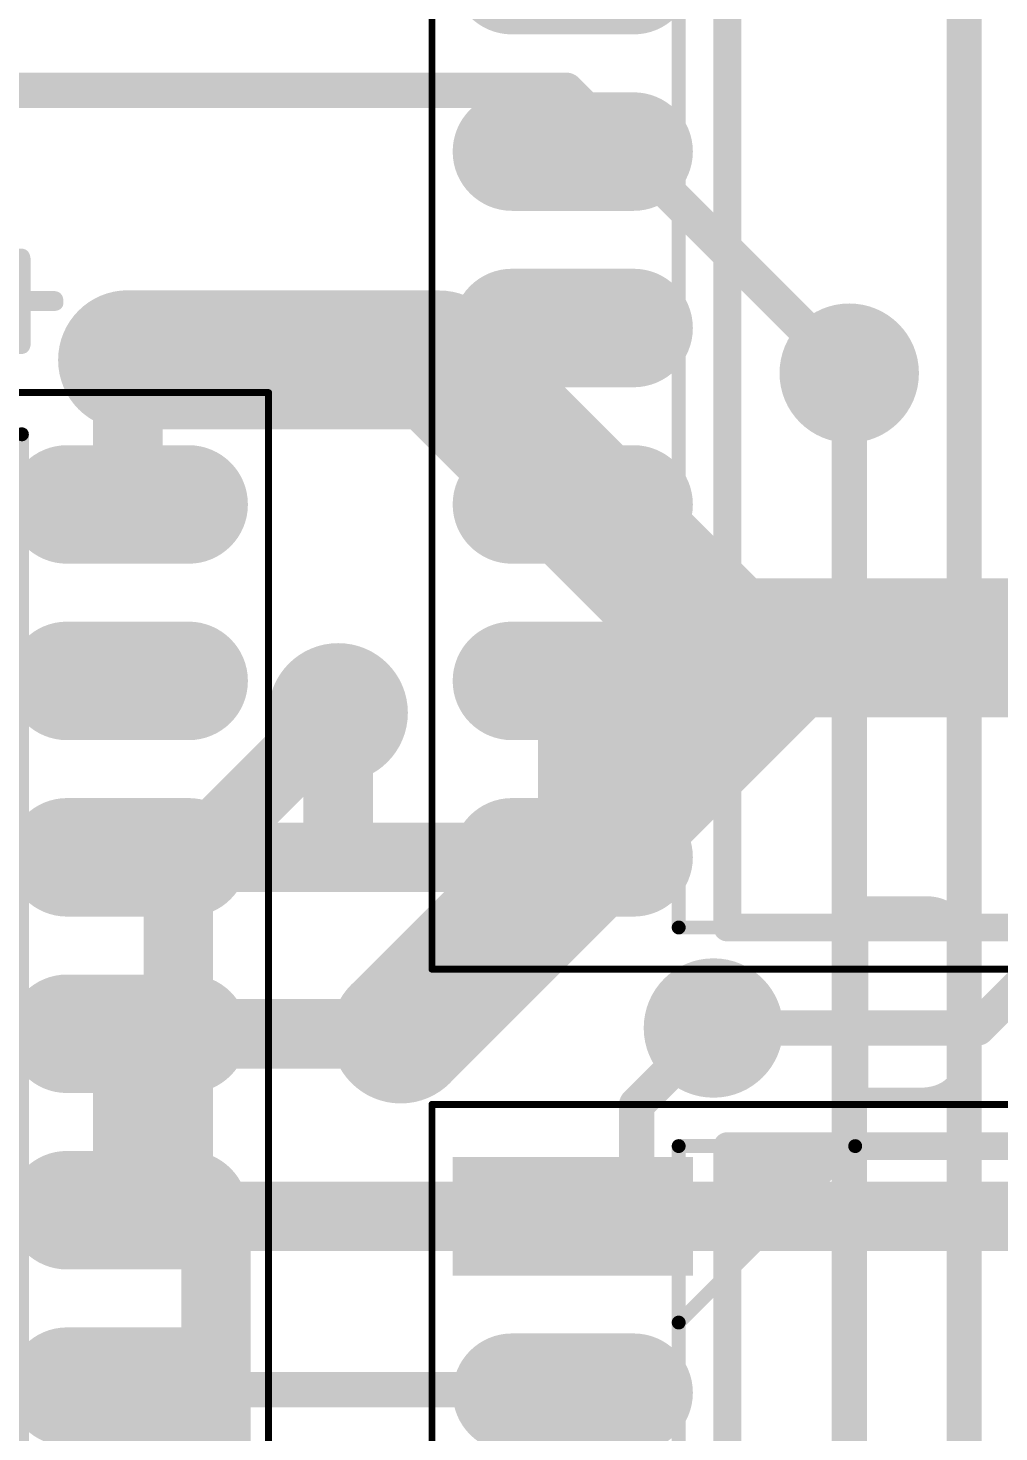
# Model space of a CAD drawing. Header units: inches. Extents: x 0 to 220, y 0 to 115.
# Drawn here: x 107.57 to 114.55, y 81.09 to 91.2 of the extents above; entities that cross this region are included whole.
import ezdxf

# ---------------------------------------------------------------- set-up
doc = ezdxf.new("R2010")
doc.units = ezdxf.units.IN
for name, color, linetype in [('Bottom Layer- Bottom', 5, 'Continuous'), ('Bottom Solder- Bot Mask', 6, 'Continuous'), ('Mechanical 13', 56, 'Continuous'), ('Mechanical 15', 56, 'Continuous'), ('Top Layer- Top', 1, 'Continuous'), ('Top Overlay- Top Silk', 2, 'Continuous'), ('Top Paste- Top Paste', 8, 'Continuous'), ('Top Solder- Top Mask', 216, 'Continuous')]:
    doc.layers.add(name, color=color, linetype=linetype)
doc.styles.add('GOST type B', font='', dxfattribs={"height": 0.2})
doc.styles.get('GOST type B').set_extended_font_data('GOST type B')

# ---------------------------------------------------------------- blocks, each defined once
blk = doc.blocks.new('16_SOIC_41')
at = {"layer": 'Top Layer- Top'}
h = blk.add_hatch(color=7, dxfattribs=at)
edge = h.paths.add_edge_path()
edge.add_arc((-3.14949586, 1.90500254), 0.32500062, 90, 270)
edge.add_line((-3.14949586, 1.58000192), (-2.27449634, 1.58000192))
edge.add_arc((-2.27449634, 1.90500254), 0.32500062, 270, 450)
edge.add_line((-2.27449634, 2.23000316), (-3.14949586, 2.23000316))
h = blk.add_hatch(color=7, dxfattribs=at)
edge = h.paths.add_edge_path()
edge.add_arc((-3.14950094, 0.635), 0.32500062, 90, 270)
edge.add_line((-3.14950094, 0.30999938), (-2.27450142, 0.30999938))
edge.add_arc((-2.27450142, 0.635), 0.32500062, 270, 450)
edge.add_line((-2.27450142, 0.9600006199999999), (-3.14950094, 0.9600006199999999))
h = blk.add_hatch(color=7, dxfattribs=at)
edge = h.paths.add_edge_path()
edge.add_arc((-3.14950094, -0.635), 0.32500062, 90, 270)
edge.add_line((-3.14950094, -0.9600006199999999), (-2.27450142, -0.9600006199999999))
edge.add_arc((-2.27450142, -0.635), 0.32500062, 270, 450)
edge.add_line((-2.27450142, -0.30999938), (-3.14950094, -0.30999938))
h = blk.add_hatch(color=7, dxfattribs=at)
edge = h.paths.add_edge_path()
edge.add_arc((-3.14950348, -1.90499492), 0.32500062, 90, 270)
edge.add_line((-3.14950348, -2.22999554), (-2.27450396, -2.22999554))
edge.add_arc((-2.27450396, -1.90499492), 0.32500062, 270, 450)
edge.add_line((-2.27450396, -1.5799943), (-3.14950348, -1.5799943))
h = blk.add_hatch(color=7, dxfattribs=at)
edge = h.paths.add_edge_path()
edge.add_arc((-3.14949332, -3.175), 0.32500062, 90, 270)
edge.add_line((-3.14949332, -3.50000062), (-2.2744938, -3.50000062))
edge.add_arc((-2.2744938, -3.175), 0.32500062, 270, 450)
edge.add_line((-2.2744938, -2.84999938), (-3.14949332, -2.84999938))
h = blk.add_hatch(color=7, dxfattribs=at)
edge = h.paths.add_edge_path()
edge.add_arc((-3.14950094, -4.444999999999999), 0.32500062, 90, 270)
edge.add_line((-3.14950094, -4.770000619999999), (-2.27450142, -4.770000619999999))
edge.add_arc((-2.27450142, -4.444999999999999), 0.32500062, 270, 450)
edge.add_line((-2.27450142, -4.11999938), (-3.14950094, -4.11999938))
at = {"layer": 'Top Paste- Top Paste'}
h = blk.add_hatch(color=7, dxfattribs=at)
edge = h.paths.add_edge_path()
edge.add_arc((-3.14949586, 1.90500254), 0.32500062, 90, 270)
edge.add_line((-3.14949586, 1.58000192), (-2.27449634, 1.58000192))
edge.add_arc((-2.27449634, 1.90500254), 0.32500062, 270, 450)
edge.add_line((-2.27449634, 2.23000316), (-3.14949586, 2.23000316))
h = blk.add_hatch(color=7, dxfattribs=at)
edge = h.paths.add_edge_path()
edge.add_arc((-3.14950094, 0.635), 0.32500062, 90, 270)
edge.add_line((-3.14950094, 0.30999938), (-2.27450142, 0.30999938))
edge.add_arc((-2.27450142, 0.635), 0.32500062, 270, 450)
edge.add_line((-2.27450142, 0.9600006199999999), (-3.14950094, 0.9600006199999999))
h = blk.add_hatch(color=7, dxfattribs=at)
edge = h.paths.add_edge_path()
edge.add_arc((-3.14950094, -0.635), 0.32500062, 90, 270)
edge.add_line((-3.14950094, -0.9600006199999999), (-2.27450142, -0.9600006199999999))
edge.add_arc((-2.27450142, -0.635), 0.32500062, 270, 450)
edge.add_line((-2.27450142, -0.30999938), (-3.14950094, -0.30999938))
h = blk.add_hatch(color=7, dxfattribs=at)
edge = h.paths.add_edge_path()
edge.add_arc((-3.14950348, -1.90499492), 0.32500062, 90, 270)
edge.add_line((-3.14950348, -2.22999554), (-2.27450396, -2.22999554))
edge.add_arc((-2.27450396, -1.90499492), 0.32500062, 270, 450)
edge.add_line((-2.27450396, -1.5799943), (-3.14950348, -1.5799943))
h = blk.add_hatch(color=7, dxfattribs=at)
edge = h.paths.add_edge_path()
edge.add_arc((-3.14949332, -3.175), 0.32500062, 90, 270)
edge.add_line((-3.14949332, -3.50000062), (-2.2744938, -3.50000062))
edge.add_arc((-2.2744938, -3.175), 0.32500062, 270, 450)
edge.add_line((-2.2744938, -2.84999938), (-3.14949332, -2.84999938))
h = blk.add_hatch(color=7, dxfattribs=at)
edge = h.paths.add_edge_path()
edge.add_arc((-3.14950094, -4.444999999999999), 0.32500062, 90, 270)
edge.add_line((-3.14950094, -4.770000619999999), (-2.27450142, -4.770000619999999))
edge.add_arc((-2.27450142, -4.444999999999999), 0.32500062, 270, 450)
edge.add_line((-2.27450142, -4.11999938), (-3.14950094, -4.11999938))
at = {"layer": 'Top Solder- Top Mask'}
h = blk.add_hatch(color=7, dxfattribs=at)
edge = h.paths.add_edge_path()
edge.add_arc((-3.14949586, 1.90500254), 0.4266006199999999, 90, 270)
edge.add_line((-3.14949586, 1.47840192), (-2.27449634, 1.47840192))
edge.add_arc((-2.27449634, 1.90500254), 0.4266006199999999, 270, 450)
edge.add_line((-2.27449634, 2.33160316), (-3.14949586, 2.33160316))
h = blk.add_hatch(color=7, dxfattribs=at)
edge = h.paths.add_edge_path()
edge.add_arc((-3.14950094, 0.635), 0.4266006199999999, 90, 270)
edge.add_line((-3.14950094, 0.20839938), (-2.27450142, 0.20839938))
edge.add_arc((-2.27450142, 0.635), 0.4266006199999999, 270, 450)
edge.add_line((-2.27450142, 1.06160062), (-3.14950094, 1.06160062))
h = blk.add_hatch(color=7, dxfattribs=at)
edge = h.paths.add_edge_path()
edge.add_arc((-3.14950094, -0.635), 0.4266006199999999, 90, 270)
edge.add_line((-3.14950094, -1.06160062), (-2.27450142, -1.06160062))
edge.add_arc((-2.27450142, -0.635), 0.4266006199999999, 270, 450)
edge.add_line((-2.27450142, -0.20839938), (-3.14950094, -0.20839938))
h = blk.add_hatch(color=7, dxfattribs=at)
edge = h.paths.add_edge_path()
edge.add_arc((-3.14950348, -1.90499492), 0.4266006199999999, 90, 270)
edge.add_line((-3.14950348, -2.33159554), (-2.27450396, -2.33159554))
edge.add_arc((-2.27450396, -1.90499492), 0.4266006199999999, 270, 450)
edge.add_line((-2.27450396, -1.4783943), (-3.14950348, -1.4783943))
h = blk.add_hatch(color=7, dxfattribs=at)
edge = h.paths.add_edge_path()
edge.add_arc((-3.14949332, -3.175), 0.4266006199999999, 90, 270)
edge.add_line((-3.14949332, -3.60160062), (-2.2744938, -3.60160062))
edge.add_arc((-2.2744938, -3.175), 0.4266006199999999, 270, 450)
edge.add_line((-2.2744938, -2.74839938), (-3.14949332, -2.74839938))
h = blk.add_hatch(color=7, dxfattribs=at)
edge = h.paths.add_edge_path()
edge.add_arc((-3.14950094, -4.444999999999999), 0.4266006199999999, 90, 270)
edge.add_line((-3.14950094, -4.87160062), (-2.27450142, -4.87160062))
edge.add_arc((-2.27450142, -4.444999999999999), 0.4266006199999999, 270, 450)
edge.add_line((-2.27450142, -4.01839938), (-3.14950094, -4.01839938))
at = {"layer": 'Mechanical 13'}
for points in [[(-1.95000118, 4.950000259999999, 0.0999998, 0.0999998, 0), (-1.95000118, -4.950000259999999, 0.0999998, 0.0999998, 0)], [(1.95000118, -4.950000259999999, 0.0999998, 0.0999998, 0), (-1.95000118, -4.950000259999999, 0.0999998, 0.0999998, 0)]]:
    blk.add_lwpolyline(points, format="xyseb", dxfattribs=at)
blk.add_lwpolyline([(-1.97499986, -4.950000259999999, 0.0499999, 0.0499999, 1), (-1.9250025, -4.950000259999999, 0.0499999, 0.0499999, 1)], format="xyseb", close=True, dxfattribs=at)
blk.add_lwpolyline([(-1.97499986, -4.950000259999999, 0.0499999, 0.0499999, 1), (-1.9250025, -4.950000259999999, 0.0499999, 0.0499999, 1)], format="xyseb", close=True, dxfattribs=at)
at = {"layer": 'Mechanical 15'}
for points in [[(-3.72498874, -5.24999966, 0.0499999, 0.0499999, 0), (-3.7249989, 5.250007279999999, 0.0499999, 0.0499999, 0)], [(3.7249989, -5.250007279999999, 0.0499999, 0.0499999, 0), (-3.72498874, -5.24999966, 0.0499999, 0.0499999, 0)]]:
    blk.add_lwpolyline(points, format="xyseb", dxfattribs=at)
blk.add_lwpolyline([(-3.73748808, -5.24999966, 0.02499868, 0.02499868, 1), (-3.7124894, -5.24999966, 0.02499868, 0.02499868, 1)], format="xyseb", close=True, dxfattribs=at)
blk.add_lwpolyline([(-3.73748808, -5.24999966, 0.02499868, 0.02499868, 1), (-3.7124894, -5.24999966, 0.02499868, 0.02499868, 1)], format="xyseb", close=True, dxfattribs=at)
blk = doc.blocks.new('16_SOIC_151')
at = {"layer": 'Top Layer- Top'}
blk.add_hatch(color=7, dxfattribs=at).paths.add_polyline_path([(-3.4745041, 4.769995539999999), (-1.94950334, 4.769995539999999), (-1.94950334, 4.1199943), (-3.4745041, 4.1199943)])
h = blk.add_hatch(color=7, dxfattribs=at)
edge = h.paths.add_edge_path()
edge.add_arc((-3.14949586, 3.17499746), 0.32500062, 90, 270)
edge.add_line((-3.14949586, 2.84999684), (-2.27449634, 2.84999684))
edge.add_arc((-2.27449634, 3.17499746), 0.32500062, 270, 450)
edge.add_line((-2.27449634, 3.49999808), (-3.14949586, 3.49999808))
at = {"layer": 'Top Overlay- Top Silk'}
blk.add_hatch(color=2, dxfattribs=at).paths.add_polyline_path([(-1.56003498, 4.85997758), (-1.56001466, 4.13999934), (-0.8399856199999999, 4.86000552)])
at = {"layer": 'Top Paste- Top Paste'}
blk.add_hatch(color=7, dxfattribs=at).paths.add_polyline_path([(-3.4745041, 4.769995539999999), (-1.94950334, 4.769995539999999), (-1.94950334, 4.1199943), (-3.4745041, 4.1199943)])
h = blk.add_hatch(color=7, dxfattribs=at)
edge = h.paths.add_edge_path()
edge.add_arc((-3.14949586, 3.17499746), 0.32500062, 90, 270)
edge.add_line((-3.14949586, 2.84999684), (-2.27449634, 2.84999684))
edge.add_arc((-2.27449634, 3.17499746), 0.32500062, 270, 450)
edge.add_line((-2.27449634, 3.49999808), (-3.14949586, 3.49999808))
at = {"layer": 'Top Solder- Top Mask'}
blk.add_hatch(color=7, dxfattribs=at).paths.add_polyline_path([(-3.5761041, 4.87159554), (-1.84790334, 4.87159554), (-1.84790334, 4.0183943), (-3.5761041, 4.0183943)])
h = blk.add_hatch(color=7, dxfattribs=at)
edge = h.paths.add_edge_path()
edge.add_arc((-3.14949586, 3.17499746), 0.4266006199999999, 90, 270)
edge.add_line((-3.14949586, 2.74839684), (-2.27449634, 2.74839684))
edge.add_arc((-2.27449634, 3.17499746), 0.4266006199999999, 270, 450)
edge.add_line((-2.27449634, 3.60159808), (-3.14949586, 3.60159808))
at = {"layer": 'Mechanical 13'}
for points in [[(-1.95000118, 4.950000259999999, 0.0999998, 0.0999998, 0), (1.95000118, 4.950000259999999, 0.0999998, 0.0999998, 0)], [(-1.95000118, 4.950000259999999, 0.0999998, 0.0999998, 0), (-1.9499961, -4.94998756, 0.0999998, 0.0999998, 0)], [(-1.94999864, 3.68000026, 0.0999998, 0.0999998, 0), (-0.6800037199999999, 4.949995179999999, 0.0999998, 0.0999998, 0)]]:
    blk.add_lwpolyline(points, format="xyseb", dxfattribs=at)
for points in [[(-1.97499986, 4.950000259999999, 0.0499999, 0.0499999, 1), (-1.9250025, 4.950000259999999, 0.0499999, 0.0499999, 1)], [(-1.97499986, 4.950000259999999, 0.0499999, 0.0499999, 1), (-1.9250025, 4.950000259999999, 0.0499999, 0.0499999, 1)], [(-0.7050023999999999, 4.949995179999999, 0.0499999, 0.0499999, 1), (-0.65500504, 4.949995179999999, 0.0499999, 0.0499999, 1)], [(-1.97499732, 3.68000026, 0.0499999, 0.0499999, 1), (-1.92499996, 3.68000026, 0.0499999, 0.0499999, 1)]]:
    blk.add_lwpolyline(points, format="xyseb", close=True, dxfattribs=at)
at = {"layer": 'Mechanical 15'}
for points in [[(-3.7250116, 5.25000982, 0.0499999, 0.0499999, 0), (3.72498874, 5.250002199999999, 0.0499999, 0.0499999, 0)], [(-3.7250116, 5.25000982, 0.0499999, 0.0499999, 0), (-3.72499128, -5.249986959999999, 0.0499999, 0.0499999, 0)]]:
    blk.add_lwpolyline(points, format="xyseb", dxfattribs=at)
blk.add_lwpolyline([(-3.73751094, 5.25000982, 0.02499868, 0.02499868, 1), (-3.71251226, 5.25000982, 0.02499868, 0.02499868, 1)], format="xyseb", close=True, dxfattribs=at)
blk.add_lwpolyline([(-3.73751094, 5.25000982, 0.02499868, 0.02499868, 1), (-3.71251226, 5.25000982, 0.02499868, 0.02499868, 1)], format="xyseb", close=True, dxfattribs=at)
at = {"layer": 'Top Overlay- Top Silk'}
for points in [[(-1.60000188, 4.95000534, 0.1999996, 0.1999996, 0), (1.5999968, 4.950000259999999, 0.1999996, 0.1999996, 0)], [(-1.60000188, 4.95000534, 0.1999996, 0.1999996, 0), (-1.59999426, -4.949995179999999, 0.1999996, 0.1999996, 0)]]:
    blk.add_lwpolyline(points, format="xyseb", dxfattribs=at)
blk.add_lwpolyline([(-1.65000178, 4.95000534, 0.0999998, 0.0999998, 1), (-1.55000198, 4.95000534, 0.0999998, 0.0999998, 1)], format="xyseb", close=True, dxfattribs=at)
blk.add_lwpolyline([(-1.65000178, 4.95000534, 0.0999998, 0.0999998, 1), (-1.55000198, 4.95000534, 0.0999998, 0.0999998, 1)], format="xyseb", close=True, dxfattribs=at)
blk = doc.blocks.new('16_SOIC_152')
at = {"layer": 'Top Layer- Top'}
h = blk.add_hatch(color=7, dxfattribs=at)
edge = h.paths.add_edge_path()
edge.add_arc((2.27450142, 4.444999999999999), 0.32500062, 90, 270)
edge.add_line((2.27450142, 4.11999938), (3.14950094, 4.11999938))
edge.add_arc((3.14950094, 4.444999999999999), 0.32500062, 270, 450)
edge.add_line((3.14950094, 4.770000619999999), (2.27450142, 4.770000619999999))
h = blk.add_hatch(color=7, dxfattribs=at)
edge = h.paths.add_edge_path()
edge.add_arc((2.27448618, 3.175012699999999), 0.32500062, 90, 270)
edge.add_line((2.27448618, 2.85001208), (3.1494857, 2.85001208))
edge.add_arc((3.1494857, 3.175012699999999), 0.32500062, 270, 450)
edge.add_line((3.1494857, 3.50001332), (2.27448618, 3.50001332))
h = blk.add_hatch(color=7, dxfattribs=at)
edge = h.paths.add_edge_path()
edge.add_arc((2.27450142, 1.90499746), 0.32500062, 90, 270)
edge.add_line((2.27450142, 1.57999684), (3.14950094, 1.57999684))
edge.add_arc((3.14950094, 1.90499746), 0.32500062, 270, 450)
edge.add_line((3.14950094, 2.22999808), (2.27450142, 2.22999808))
h = blk.add_hatch(color=7, dxfattribs=at)
edge = h.paths.add_edge_path()
edge.add_arc((2.27449888, 0.635), 0.32500062, 90, 270)
edge.add_line((2.27449888, 0.30999938), (3.1494984, 0.30999938))
edge.add_arc((3.1494984, 0.635), 0.32500062, 270, 450)
edge.add_line((3.1494984, 0.9600006199999999), (2.27449888, 0.9600006199999999))
h = blk.add_hatch(color=7, dxfattribs=at)
edge = h.paths.add_edge_path()
edge.add_arc((2.27449634, -0.6349949199999999), 0.32500062, 90, 270)
edge.add_line((2.27449634, -0.9599955399999999), (3.14949586, -0.9599955399999999))
edge.add_arc((3.14949586, -0.6349949199999999), 0.32500062, 270, 450)
edge.add_line((3.14949586, -0.3099943), (2.27449634, -0.3099943))
at = {"layer": 'Top Paste- Top Paste'}
h = blk.add_hatch(color=7, dxfattribs=at)
edge = h.paths.add_edge_path()
edge.add_arc((2.27450142, 4.444999999999999), 0.32500062, 90, 270)
edge.add_line((2.27450142, 4.11999938), (3.14950094, 4.11999938))
edge.add_arc((3.14950094, 4.444999999999999), 0.32500062, 270, 450)
edge.add_line((3.14950094, 4.770000619999999), (2.27450142, 4.770000619999999))
h = blk.add_hatch(color=7, dxfattribs=at)
edge = h.paths.add_edge_path()
edge.add_arc((2.27448618, 3.175012699999999), 0.32500062, 90, 270)
edge.add_line((2.27448618, 2.85001208), (3.1494857, 2.85001208))
edge.add_arc((3.1494857, 3.175012699999999), 0.32500062, 270, 450)
edge.add_line((3.1494857, 3.50001332), (2.27448618, 3.50001332))
h = blk.add_hatch(color=7, dxfattribs=at)
edge = h.paths.add_edge_path()
edge.add_arc((2.27450142, 1.90499746), 0.32500062, 90, 270)
edge.add_line((2.27450142, 1.57999684), (3.14950094, 1.57999684))
edge.add_arc((3.14950094, 1.90499746), 0.32500062, 270, 450)
edge.add_line((3.14950094, 2.22999808), (2.27450142, 2.22999808))
h = blk.add_hatch(color=7, dxfattribs=at)
edge = h.paths.add_edge_path()
edge.add_arc((2.27449888, 0.635), 0.32500062, 90, 270)
edge.add_line((2.27449888, 0.30999938), (3.1494984, 0.30999938))
edge.add_arc((3.1494984, 0.635), 0.32500062, 270, 450)
edge.add_line((3.1494984, 0.9600006199999999), (2.27449888, 0.9600006199999999))
h = blk.add_hatch(color=7, dxfattribs=at)
edge = h.paths.add_edge_path()
edge.add_arc((2.27449634, -0.6349949199999999), 0.32500062, 90, 270)
edge.add_line((2.27449634, -0.9599955399999999), (3.14949586, -0.9599955399999999))
edge.add_arc((3.14949586, -0.6349949199999999), 0.32500062, 270, 450)
edge.add_line((3.14949586, -0.3099943), (2.27449634, -0.3099943))
at = {"layer": 'Top Solder- Top Mask'}
h = blk.add_hatch(color=7, dxfattribs=at)
edge = h.paths.add_edge_path()
edge.add_arc((2.27450142, 4.444999999999999), 0.4266006199999999, 90, 270)
edge.add_line((2.27450142, 4.01839938), (3.14950094, 4.01839938))
edge.add_arc((3.14950094, 4.444999999999999), 0.4266006199999999, 270, 450)
edge.add_line((3.14950094, 4.87160062), (2.27450142, 4.87160062))
h = blk.add_hatch(color=7, dxfattribs=at)
edge = h.paths.add_edge_path()
edge.add_arc((2.27448618, 3.175012699999999), 0.4266006199999999, 90, 270)
edge.add_line((2.27448618, 2.74841208), (3.1494857, 2.74841208))
edge.add_arc((3.1494857, 3.175012699999999), 0.4266006199999999, 270, 450)
edge.add_line((3.1494857, 3.60161332), (2.27448618, 3.60161332))
h = blk.add_hatch(color=7, dxfattribs=at)
edge = h.paths.add_edge_path()
edge.add_arc((2.27450142, 1.90499746), 0.4266006199999999, 90, 270)
edge.add_line((2.27450142, 1.47839684), (3.14950094, 1.47839684))
edge.add_arc((3.14950094, 1.90499746), 0.4266006199999999, 270, 450)
edge.add_line((3.14950094, 2.33159808), (2.27450142, 2.33159808))
h = blk.add_hatch(color=7, dxfattribs=at)
edge = h.paths.add_edge_path()
edge.add_arc((2.27449888, 0.635), 0.4266006199999999, 90, 270)
edge.add_line((2.27449888, 0.20839938), (3.1494984, 0.20839938))
edge.add_arc((3.1494984, 0.635), 0.4266006199999999, 270, 450)
edge.add_line((3.1494984, 1.06160062), (2.27449888, 1.06160062))
h = blk.add_hatch(color=7, dxfattribs=at)
edge = h.paths.add_edge_path()
edge.add_arc((2.27449634, -0.6349949199999999), 0.4266006199999999, 90, 270)
edge.add_line((2.27449634, -1.06159554), (3.14949586, -1.06159554))
edge.add_arc((3.14949586, -0.6349949199999999), 0.4266006199999999, 270, 450)
edge.add_line((3.14949586, -0.2083943), (2.27449634, -0.2083943))
h = blk.add_hatch(color=7, dxfattribs=at)
edge = h.paths.add_edge_path()
edge.add_arc((2.2744938, -1.90499746), 0.4266006199999999, 90, 270)
edge.add_line((2.2744938, -2.33159808), (3.14949332, -2.33159808))
edge.add_arc((3.14949332, -1.90499746), 0.4266006199999999, 270, 450)
edge.add_line((3.14949332, -1.47839684), (2.2744938, -1.47839684))
at = {"layer": 'Mechanical 13'}
for points in [[(1.9499961, 4.95000788, 0.0999998, 0.0999998, 0), (-1.95000118, 4.95001296, 0.0999998, 0.0999998, 0)], [(1.94999864, -4.949995179999999, 0.0999998, 0.0999998, 0), (1.9499961, 4.95000788, 0.0999998, 0.0999998, 0)]]:
    blk.add_lwpolyline(points, format="xyseb", dxfattribs=at)
blk.add_lwpolyline([(1.92499742, 4.95000788, 0.0499999, 0.0499999, 1), (1.97499478, 4.95000788, 0.0499999, 0.0499999, 1)], format="xyseb", close=True, dxfattribs=at)
blk.add_lwpolyline([(1.92499742, 4.95000788, 0.0499999, 0.0499999, 1), (1.97499478, 4.95000788, 0.0499999, 0.0499999, 1)], format="xyseb", close=True, dxfattribs=at)
at = {"layer": 'Mechanical 15'}
for points in [[(3.72498874, 5.250002199999999, 0.0499999, 0.0499999, 0), (-3.72500906, 5.25002252, 0.0499999, 0.0499999, 0)], [(3.72498874, 5.250002199999999, 0.0499999, 0.0499999, 0), (3.7249862, -5.25000474, 0.0499999, 0.0499999, 0)]]:
    blk.add_lwpolyline(points, format="xyseb", dxfattribs=at)
blk.add_lwpolyline([(3.7124894, 5.250002199999999, 0.02499868, 0.02499868, 1), (3.73748808, 5.250002199999999, 0.02499868, 0.02499868, 1)], format="xyseb", close=True, dxfattribs=at)
blk.add_lwpolyline([(3.7124894, 5.250002199999999, 0.02499868, 0.02499868, 1), (3.73748808, 5.250002199999999, 0.02499868, 0.02499868, 1)], format="xyseb", close=True, dxfattribs=at)
at = {"layer": 'Top Overlay- Top Silk'}
for points in [[(1.59999426, 4.95000788, 0.1999996, 0.1999996, 0), (-1.60000696, 4.95001042, 0.1999996, 0.1999996, 0)], [(1.59999426, 4.95000788, 0.1999996, 0.1999996, 0), (1.59999426, -4.94999264, 0.1999996, 0.1999996, 0)]]:
    blk.add_lwpolyline(points, format="xyseb", dxfattribs=at)
blk.add_lwpolyline([(1.54999436, 4.95000788, 0.0999998, 0.0999998, 1), (1.64999416, 4.95000788, 0.0999998, 0.0999998, 1)], format="xyseb", close=True, dxfattribs=at)
blk.add_lwpolyline([(1.54999436, 4.95000788, 0.0999998, 0.0999998, 1), (1.64999416, 4.95000788, 0.0999998, 0.0999998, 1)], format="xyseb", close=True, dxfattribs=at)

msp = doc.modelspace()

# ---------------------------------------------------------------- hatches: boundary and pattern name
at = {"layer": 'Bottom Layer- Bottom'}
h = msp.add_hatch(color=7, dxfattribs=at)
edge = h.paths.add_edge_path()
edge.add_arc((108.28650682, 88.80870224), 0.3999992, 0, 360)
h = msp.add_hatch(color=7, dxfattribs=at)
edge = h.paths.add_edge_path()
edge.add_arc((113.4769892, 88.71351066), 0.3999992, 0, 360)
h = msp.add_hatch(color=7, dxfattribs=at)
edge = h.paths.add_edge_path()
edge.add_arc((109.79999884, 86.26868954), 0.3999992, 0, 360)
h = msp.add_hatch(color=7, dxfattribs=at)
edge = h.paths.add_edge_path()
edge.add_arc((112.50000106, 83.99999964), 0.3999992, 0, 360)
h = msp.add_hatch(color=7, dxfattribs=at)
edge = h.paths.add_edge_path()
edge.add_arc((110.25000048, 83.95849858), 0.3999992, 0, 360)
at = {"layer": 'Bottom Solder- Bot Mask'}
h = msp.add_hatch(color=7, dxfattribs=at)
edge = h.paths.add_edge_path()
edge.add_arc((108.28650682, 88.80870224), 0.5015992, 0, 360)
h = msp.add_hatch(color=7, dxfattribs=at)
edge = h.paths.add_edge_path()
edge.add_arc((113.4769892, 88.71351066), 0.5015992, 0, 360)
h = msp.add_hatch(color=7, dxfattribs=at)
edge = h.paths.add_edge_path()
edge.add_arc((109.79999884, 86.26868954), 0.5015992, 0, 360)
h = msp.add_hatch(color=7, dxfattribs=at)
edge = h.paths.add_edge_path()
edge.add_arc((112.50000106, 83.99999964), 0.5015992, 0, 360)
h = msp.add_hatch(color=7, dxfattribs=at)
edge = h.paths.add_edge_path()
edge.add_arc((110.25000048, 83.95849858), 0.5015992, 0, 360)
at = {"layer": 'Top Layer- Top'}
h = msp.add_hatch(color=7, dxfattribs=at)
edge = h.paths.add_edge_path()
edge.add_arc((108.28650682, 88.80870224), 0.3999992, 0, 360)
h = msp.add_hatch(color=7, dxfattribs=at)
edge = h.paths.add_edge_path()
edge.add_arc((113.4769892, 88.71351066), 0.3999992, 0, 360)
h = msp.add_hatch(color=7, dxfattribs=at)
edge = h.paths.add_edge_path()
edge.add_arc((109.79999884, 86.26868954), 0.3999992, 0, 360)
h = msp.add_hatch(color=7, dxfattribs=at)
edge = h.paths.add_edge_path()
edge.add_arc((112.50000106, 83.99999964), 0.3999992, 0, 360)
h = msp.add_hatch(color=7, dxfattribs=at)
edge = h.paths.add_edge_path()
edge.add_arc((110.25000048, 83.95849858), 0.3999992, 0, 360)
at = {"layer": 'Top Solder- Top Mask'}
h = msp.add_hatch(color=7, dxfattribs=at)
edge = h.paths.add_edge_path()
edge.add_arc((108.28650682, 88.80870224), 0.5015992, 0, 360)
h = msp.add_hatch(color=7, dxfattribs=at)
edge = h.paths.add_edge_path()
edge.add_arc((113.4769892, 88.71351066), 0.5015992, 0, 360)
h = msp.add_hatch(color=7, dxfattribs=at)
edge = h.paths.add_edge_path()
edge.add_arc((109.79999884, 86.26868954), 0.5015992, 0, 360)
h = msp.add_hatch(color=7, dxfattribs=at)
edge = h.paths.add_edge_path()
edge.add_arc((112.50000106, 83.99999964), 0.5015992, 0, 360)
h = msp.add_hatch(color=7, dxfattribs=at)
edge = h.paths.add_edge_path()
edge.add_arc((110.25000048, 83.95849858), 0.5015992, 0, 360)

# ---------------------------------------------------------------- linework, layer by layer
at = {"layer": 'Bottom Layer- Bottom'}
for points in [[(106.94680922, 90.74999884, 0.25399492, 0.25399492, 0), (109.62620442, 90.74999884, 0.25399492, 0.25399492, 0)], [(109.62620442, 90.74999884, 0.254, 0.254, 0), (111.44050102, 90.74999884, 0.254, 0.254, 0)], [(111.44050102, 90.74999884, 0.254, 0.254, 0), (113.4769892, 88.71351066, 0.254, 0.254, 0)], [(108.28650682, 88.80870224, 1.00000054, 1.00000054, 0), (110.52732784, 88.80870224, 1.00000054, 1.00000054, 0)], [(110.52732784, 88.80870224, 1.00000054, 1.00000054, 0), (112.57685892, 86.75917116, 1.00000054, 1.00000054, 0)], [(114.3999998, 83.99999964, 0.254, 0.254, 0), (118.16849874, 87.76849858, 0.254, 0.254, 0)], [(110.25000048, 83.95849858, 1.00000054, 1.00000054, 0), (113.02774194, 86.73624004, 1.00000054, 1.00000054, 0)], [(112.57685892, 86.73624004, 1.00000054, 1.00000054, 0), (112.57685892, 86.75917116, 1.00000054, 1.00000054, 0)], [(112.57685892, 86.73624004, 1.00000054, 1.00000054, 0), (113.02774194, 86.73624004, 1.00000054, 1.00000054, 0)], [(113.02774194, 86.73624004, 1.00000054, 1.00000054, 0), (115.18271096, 86.73624004, 1.00000054, 1.00000054, 0)], [(108.6499986, 85.11868929999999, 0.499999, 0.499999, 0), (109.79999884, 86.26868954, 0.499999, 0.499999, 0)], [(108.6499986, 82.88390586, 0.499999, 0.499999, 0), (108.6499986, 85.11868929999999, 0.499999, 0.499999, 0)], [(112.50000106, 83.99999964, 0.254, 0.254, 0), (114.3999998, 83.99999964, 0.254, 0.254, 0)], [(108.6499986, 82.88390586, 0.499999, 0.499999, 0), (108.92135696, 82.61254749999999, 0.499999, 0.499999, 0)], [(108.92135696, 82.61254749999999, 0.499999, 0.499999, 0), (108.95381054, 82.64500108, 0.499999, 0.499999, 0)], [(108.92135696, 69.58098606, 0.499999, 0.499999, 0), (108.92135696, 82.61254749999999, 0.499999, 0.499999, 0)], [(108.95381054, 82.64500108, 0.499999, 0.499999, 0), (119.1477551, 82.64500108, 0.499999, 0.499999, 0)]]:
    msp.add_lwpolyline(points, format="xyseb", dxfattribs=at)
for points in [[(109.56270442, 90.74999884, 0.127, 0.127, 1), (109.68970442, 90.74999884, 0.127, 0.127, 1)], [(109.56270696, 90.74999884, 0.12699746, 0.12699746, 1), (109.68970188, 90.74999884, 0.12699746, 0.12699746, 1)], [(111.37700102, 90.74999884, 0.127, 0.127, 1), (111.50400102, 90.74999884, 0.127, 0.127, 1)], [(111.37700102, 90.74999884, 0.127, 0.127, 1), (111.50400102, 90.74999884, 0.127, 0.127, 1)], [(108.03650732, 88.80870224, 0.499999, 0.499999, 1), (108.53650632, 88.80870224, 0.499999, 0.499999, 1)], [(110.27732834, 88.80870224, 0.499999, 0.499999, 1), (110.77732734, 88.80870224, 0.499999, 0.499999, 1)], [(110.27732834, 88.80870224, 0.499999, 0.499999, 1), (110.77732734, 88.80870224, 0.499999, 0.499999, 1)], [(113.4134892, 88.71351066, 0.127, 0.127, 1), (113.5404892, 88.71351066, 0.127, 0.127, 1)], [(112.32685942, 86.75917116, 0.499999, 0.499999, 1), (112.82685842, 86.75917116, 0.499999, 0.499999, 1)], [(112.32685942, 86.75917116, 0.499999, 0.499999, 1), (112.82685842, 86.75917116, 0.499999, 0.499999, 1)], [(112.32685942, 86.73624004, 0.499999, 0.499999, 1), (112.82685842, 86.73624004, 0.499999, 0.499999, 1)], [(112.32685942, 86.73624004, 0.499999, 0.499999, 1), (112.82685842, 86.73624004, 0.499999, 0.499999, 1)], [(112.77774244, 86.73624004, 0.499999, 0.499999, 1), (113.27774144, 86.73624004, 0.499999, 0.499999, 1)], [(112.77774244, 86.73624004, 0.499999, 0.499999, 1), (113.27774144, 86.73624004, 0.499999, 0.499999, 1)], [(112.77774244, 86.73624004, 0.499999, 0.499999, 1), (113.27774144, 86.73624004, 0.499999, 0.499999, 1)], [(109.67500036, 86.26868954, 0.2499995, 0.2499995, 1), (109.92499732, 86.26868954, 0.2499995, 0.2499995, 1)], [(108.52500012, 85.11868929999999, 0.2499995, 0.2499995, 1), (108.77499708, 85.11868929999999, 0.2499995, 0.2499995, 1)], [(108.52500012, 85.11868929999999, 0.2499995, 0.2499995, 1), (108.77499708, 85.11868929999999, 0.2499995, 0.2499995, 1)], [(110.00000098, 83.95849858, 0.499999, 0.499999, 1), (110.49999998, 83.95849858, 0.499999, 0.499999, 1)], [(112.43650106, 83.99999964, 0.127, 0.127, 1), (112.56350106, 83.99999964, 0.127, 0.127, 1)], [(114.3364998, 83.99999964, 0.127, 0.127, 1), (114.4634998, 83.99999964, 0.127, 0.127, 1)], [(114.3364998, 83.99999964, 0.127, 0.127, 1), (114.4634998, 83.99999964, 0.127, 0.127, 1)], [(108.52500012, 82.88390586, 0.2499995, 0.2499995, 1), (108.77499708, 82.88390586, 0.2499995, 0.2499995, 1)], [(108.52500012, 82.88390586, 0.2499995, 0.2499995, 1), (108.77499708, 82.88390586, 0.2499995, 0.2499995, 1)], [(108.79635848, 82.61254749999999, 0.2499995, 0.2499995, 1), (109.04635544, 82.61254749999999, 0.2499995, 0.2499995, 1)], [(108.79635848, 82.61254749999999, 0.2499995, 0.2499995, 1), (109.04635544, 82.61254749999999, 0.2499995, 0.2499995, 1)], [(108.79635848, 82.61254749999999, 0.2499995, 0.2499995, 1), (109.04635544, 82.61254749999999, 0.2499995, 0.2499995, 1)], [(108.82881206, 82.64500108, 0.2499995, 0.2499995, 1), (109.07880902, 82.64500108, 0.2499995, 0.2499995, 1)], [(108.82881206, 82.64500108, 0.2499995, 0.2499995, 1), (109.07880902, 82.64500108, 0.2499995, 0.2499995, 1)]]:
    msp.add_lwpolyline(points, format="xyseb", close=True, dxfattribs=at)
at = {"layer": 'Top Layer- Top'}
for points in [[(114.30399034, 78.46550474, 0.254, 0.254, 0), (114.30399034, 94.08911839999999, 0.254, 0.254, 0)], [(108.28650682, 87.76849858, 0.499999, 0.499999, 0), (108.28650682, 88.80870224, 0.499999, 0.499999, 0)], [(113.4769892, 77.84649911999999, 0.254, 0.254, 0), (113.4769892, 88.71351066, 0.254, 0.254, 0)], [(111.48798886, 86.49849096, 0.499999, 0.499999, 0), (111.48799648, 86.49849858, 0.499999, 0.499999, 0)], [(111.48798886, 85.2285189, 0.499999, 0.499999, 0), (111.48798886, 86.49849096, 0.499999, 0.499999, 0)], [(109.79999884, 85.22850112, 0.499999, 0.499999, 0), (109.79999884, 86.26868954, 0.499999, 0.499999, 0)], [(108.28650936, 85.2284935, 0.499999, 0.499999, 0), (108.28651698, 85.22850112, 0.499999, 0.499999, 0)], [(108.28651698, 85.22850112, 0.499999, 0.499999, 0), (109.79999884, 85.22850112, 0.499999, 0.499999, 0)], [(109.79999884, 85.22850112, 0.499999, 0.499999, 0), (111.48797108, 85.22850112, 0.499999, 0.499999, 0)], [(111.48797108, 85.22850112, 0.499999, 0.499999, 0), (111.48798124, 85.22851127999999, 0.499999, 0.499999, 0)], [(111.48798124, 85.22851127999999, 0.499999, 0.499999, 0), (111.48798886, 85.2285189, 0.499999, 0.499999, 0)], [(108.28650682, 83.95849858, 0.499999, 0.499999, 0), (110.25000048, 83.95849858, 0.499999, 0.499999, 0)], [(108.28650682, 82.68849858, 0.499999, 0.499999, 0), (108.28650682, 83.95849858, 0.499999, 0.499999, 0)], [(111.94775172, 83.4477503, 0.254, 0.254, 0), (112.50000106, 83.99999964, 0.254, 0.254, 0)], [(111.94775172, 82.84299662, 0.254, 0.254, 0), (111.94775172, 83.4477503, 0.254, 0.254, 0)], [(111.7497511, 82.64499599999999, 0.254, 0.254, 0), (111.94775172, 82.84299662, 0.254, 0.254, 0)], [(111.48799648, 82.64499599999999, 0.254, 0.254, 0), (111.7497511, 82.64499599999999, 0.254, 0.254, 0)], [(108.28650174, 81.41849604, 0.254, 0.254, 0), (108.30825176, 81.39674602, 0.254, 0.254, 0)], [(108.30825176, 81.39674602, 0.254, 0.254, 0), (111.46625662, 81.39674602, 0.254, 0.254, 0)], [(111.46625662, 81.39674602, 0.254, 0.254, 0), (111.4880041, 81.37499853999999, 0.254, 0.254, 0)]]:
    msp.add_lwpolyline(points, format="xyseb", dxfattribs=at)
for points in [[(108.16150834, 88.80870224, 0.2499995, 0.2499995, 1), (108.4115053, 88.80870224, 0.2499995, 0.2499995, 1)], [(113.4134892, 88.71351066, 0.127, 0.127, 1), (113.5404892, 88.71351066, 0.127, 0.127, 1)], [(108.16150834, 87.76849858, 0.2499995, 0.2499995, 1), (108.4115053, 87.76849858, 0.2499995, 0.2499995, 1)], [(111.36299038, 86.49849096, 0.2499995, 0.2499995, 1), (111.61298734, 86.49849096, 0.2499995, 0.2499995, 1)], [(111.36299038, 86.49849096, 0.2499995, 0.2499995, 1), (111.61298734, 86.49849096, 0.2499995, 0.2499995, 1)], [(111.362998, 86.49849858, 0.2499995, 0.2499995, 1), (111.61299496, 86.49849858, 0.2499995, 0.2499995, 1)], [(109.67500036, 86.26868954, 0.2499995, 0.2499995, 1), (109.92499732, 86.26868954, 0.2499995, 0.2499995, 1)], [(108.16151088, 85.2284935, 0.2499995, 0.2499995, 1), (108.41150784, 85.2284935, 0.2499995, 0.2499995, 1)], [(108.1615185, 85.22850112, 0.2499995, 0.2499995, 1), (108.41151546, 85.22850112, 0.2499995, 0.2499995, 1)], [(108.1615185, 85.22850112, 0.2499995, 0.2499995, 1), (108.41151546, 85.22850112, 0.2499995, 0.2499995, 1)], [(109.67500036, 85.22850112, 0.2499995, 0.2499995, 1), (109.92499732, 85.22850112, 0.2499995, 0.2499995, 1)], [(109.67500036, 85.22850112, 0.2499995, 0.2499995, 1), (109.92499732, 85.22850112, 0.2499995, 0.2499995, 1)], [(109.67500036, 85.22850112, 0.2499995, 0.2499995, 1), (109.92499732, 85.22850112, 0.2499995, 0.2499995, 1)], [(111.3629726, 85.22850112, 0.2499995, 0.2499995, 1), (111.61296956, 85.22850112, 0.2499995, 0.2499995, 1)], [(111.3629726, 85.22850112, 0.2499995, 0.2499995, 1), (111.61296956, 85.22850112, 0.2499995, 0.2499995, 1)], [(111.36298276, 85.22851127999999, 0.2499995, 0.2499995, 1), (111.61297972, 85.22851127999999, 0.2499995, 0.2499995, 1)], [(111.36298276, 85.22851127999999, 0.2499995, 0.2499995, 1), (111.61297972, 85.22851127999999, 0.2499995, 0.2499995, 1)], [(111.36299038, 85.2285189, 0.2499995, 0.2499995, 1), (111.61298734, 85.2285189, 0.2499995, 0.2499995, 1)], [(111.36299038, 85.2285189, 0.2499995, 0.2499995, 1), (111.61298734, 85.2285189, 0.2499995, 0.2499995, 1)], [(108.16150834, 83.95849858, 0.2499995, 0.2499995, 1), (108.4115053, 83.95849858, 0.2499995, 0.2499995, 1)], [(108.16150834, 83.95849858, 0.2499995, 0.2499995, 1), (108.4115053, 83.95849858, 0.2499995, 0.2499995, 1)], [(110.125002, 83.95849858, 0.2499995, 0.2499995, 1), (110.37499896, 83.95849858, 0.2499995, 0.2499995, 1)], [(112.43650106, 83.99999964, 0.127, 0.127, 1), (112.56350106, 83.99999964, 0.127, 0.127, 1)], [(111.88425172, 83.4477503, 0.127, 0.127, 1), (112.01125172, 83.4477503, 0.127, 0.127, 1)], [(111.88425172, 83.4477503, 0.127, 0.127, 1), (112.01125172, 83.4477503, 0.127, 0.127, 1)], [(111.88425172, 82.84299662, 0.127, 0.127, 1), (112.01125172, 82.84299662, 0.127, 0.127, 1)], [(111.88425172, 82.84299662, 0.127, 0.127, 1), (112.01125172, 82.84299662, 0.127, 0.127, 1)], [(108.16150834, 82.68849858, 0.2499995, 0.2499995, 1), (108.4115053, 82.68849858, 0.2499995, 0.2499995, 1)], [(111.42449648, 82.64499599999999, 0.127, 0.127, 1), (111.55149648, 82.64499599999999, 0.127, 0.127, 1)], [(111.6862511, 82.64499599999999, 0.127, 0.127, 1), (111.8132511, 82.64499599999999, 0.127, 0.127, 1)], [(111.6862511, 82.64499599999999, 0.127, 0.127, 1), (111.8132511, 82.64499599999999, 0.127, 0.127, 1)], [(108.22300174, 81.41849604, 0.127, 0.127, 1), (108.35000174, 81.41849604, 0.127, 0.127, 1)], [(108.24475176, 81.39674602, 0.127, 0.127, 1), (108.37175176, 81.39674602, 0.127, 0.127, 1)], [(108.24475176, 81.39674602, 0.127, 0.127, 1), (108.37175176, 81.39674602, 0.127, 0.127, 1)], [(111.40275662, 81.39674602, 0.127, 0.127, 1), (111.52975662, 81.39674602, 0.127, 0.127, 1)], [(111.40275662, 81.39674602, 0.127, 0.127, 1), (111.52975662, 81.39674602, 0.127, 0.127, 1)], [(111.4245041, 81.37499853999999, 0.127, 0.127, 1), (111.5515041, 81.37499853999999, 0.127, 0.127, 1)]]:
    msp.add_lwpolyline(points, format="xyseb", close=True, dxfattribs=at)

# ---------------------------------------------------------------- block references
at = {"rotation": 180}
for name, p in [('16_SOIC_152', (114.19998242, 89.67351128)), ('16_SOIC_41', (105.57450564, 83.32349857999999))]:
    msp.add_blockref(name, p, dxfattribs=at)
msp.add_blockref('16_SOIC_151', (114.2000002, 78.20000107999999))

# ---------------------------------------------------------------- texts
at = {"layer": 'Top Overlay- Top Silk', "style": 'GOST type B'}
for s, p in [('DD4', (104.27780516, 88.8477268)), ('DD5', (113.30521916, 83.42422735999999))]:
    msp.add_text(s, height=1.524, dxfattribs=at).set_placement(p)

doc.saveas('drawing.dxf')
